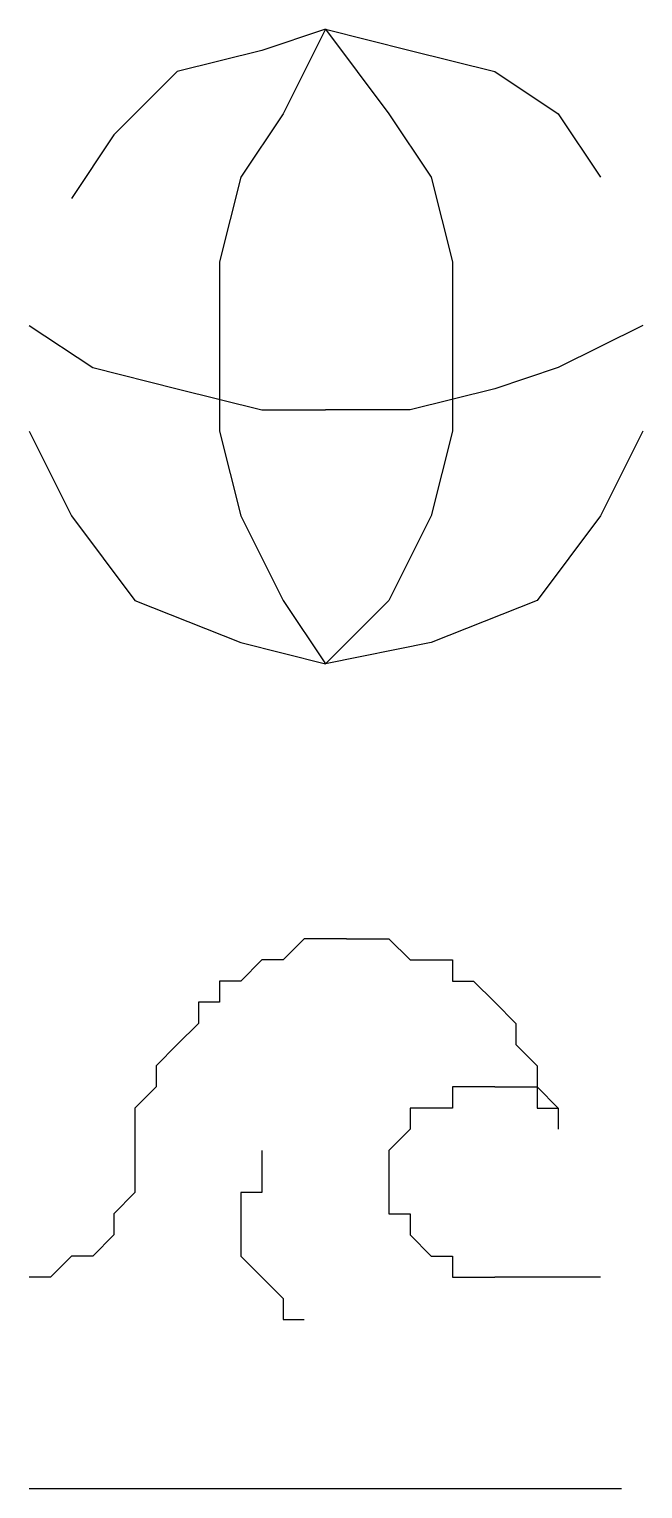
# Model space of a CAD drawing. Extents: x 0 to 594, y 0 to 420.
# Drawn here: x 421.2 to 424.1, y 62.2 to 69.1 of the extents above; entities that cross this region are included whole.
import ezdxf

# ---------------------------------------------------------------- set-up
doc = ezdxf.new("R2010")
doc.units = 0

msp = doc.modelspace()

# ---------------------------------------------------------------- linework, layer by layer
at = {"layer": 'GT_1', "flags": 128}
for points in [[(422.6, 69.1), (422.3, 69), (421.9, 68.9), (421.6, 68.6), (421.4, 68.3)], [(422.6, 69.1), (422.4, 68.7), (422.2, 68.4), (422.1, 68), (422.1, 67.6), (422.1, 67.2), (422.2, 66.8), (422.4, 66.4), (422.6, 66.1)], [(422.6, 69.1), (422.9, 68.7)], [(422.6, 69.1), (423, 69)], [(423, 69), (423.4, 68.9)], [(423.4, 68.9), (423.7, 68.7)], [(422.9, 68.7), (423.1, 68.4)], [(423.7, 68.7), (423.9, 68.4)], [(423.1, 68.4), (423.2, 68)], [(423.2, 68), (423.2, 67.6)], [(421.2, 67.7), (421.5, 67.5), (421.9, 67.4), (422.3, 67.3), (422.6, 67.3)], [(424.1, 67.7), (423.7, 67.5)], [(423.2, 67.6), (423.2, 67.2)], [(423.7, 67.5), (423.4, 67.4)], [(423.4, 67.4), (423, 67.3)], [(423, 67.3), (422.6, 67.3)], [(421.2, 67.2), (421.4, 66.8), (421.7, 66.4), (422.2, 66.2), (422.6, 66.1)], [(423.2, 67.2), (423.1, 66.8)], [(424.1, 67.2), (423.9, 66.8)], [(423.1, 66.8), (422.9, 66.4)], [(423.9, 66.8), (423.6, 66.4)], [(422.9, 66.4), (422.6, 66.1)], [(423.6, 66.4), (423.1, 66.2)], [(423.1, 66.2), (422.6, 66.1)], [(422.5, 64.8), (422.4, 64.7)], [(422.6, 64.8), (422.5, 64.8)], [(422.7, 64.8), (422.6, 64.8)], [(422.6, 64.8), (422.6, 64.8)], [(422.7, 64.8), (422.8, 64.8)], [(422.8, 64.8), (422.9, 64.8)], [(422.8, 64.8), (422.8, 64.8)], [(422.9, 64.8), (423, 64.7)], [(422.3, 64.7), (422.2, 64.6)], [(422.4, 64.7), (422.3, 64.7)], [(422.3, 64.7), (422.3, 64.7)], [(423, 64.7), (423.1, 64.7)], [(423.1, 64.7), (423.2, 64.7)], [(423.1, 64.7), (423.1, 64.7)], [(423.2, 64.7), (423.2, 64.6)], [(422.2, 64.6), (422.1, 64.6)], [(422.1, 64.6), (422.1, 64.5)], [(422.2, 64.6), (422.2, 64.6)], [(423.2, 64.6), (423.3, 64.6)], [(423.3, 64.6), (423.4, 64.5)], [(422.1, 64.5), (422, 64.5)], [(422, 64.5), (422, 64.4)], [(423.4, 64.5), (423.5, 64.4)], [(423.4, 64.5), (423.4, 64.5)], [(422, 64.4), (421.9, 64.3)], [(423.5, 64.4), (423.5, 64.3)], [(423.5, 64.4), (423.5, 64.4)], [(421.9, 64.3), (421.8, 64.2)], [(421.9, 64.3), (421.9, 64.3)], [(423.5, 64.3), (423.6, 64.2)], [(421.8, 64.2), (421.8, 64.2)], [(421.8, 64.2), (421.8, 64.1)], [(423.6, 64.2), (423.6, 64.1)], [(423.6, 64.2), (423.6, 64.2)], [(421.8, 64.1), (421.7, 64)], [(421.8, 64.1), (421.8, 64.1)], [(423.3, 64.1), (423.2, 64.1)], [(423.2, 64.1), (423.2, 64)], [(423.4, 64.1), (423.3, 64.1)], [(423.3, 64.1), (423.3, 64.1)], [(423.4, 64.1), (423.5, 64.1)], [(423.4, 64.1), (423.4, 64.1)], [(423.5, 64.1), (423.6, 64.1)], [(423.5, 64.1), (423.5, 64.1)], [(423.5, 64.1), (423.5, 64.1)], [(423.6, 64.1), (423.6, 64)], [(423.6, 64.1), (423.7, 64)], [(421.7, 64), (421.7, 63.9)], [(423.1, 64), (423, 64)], [(423, 64), (423, 63.9)], [(423.2, 64), (423.1, 64)], [(423.1, 64), (423.1, 64)], [(423.1, 64), (423.1, 64)], [(423.6, 64), (423.7, 64)], [(423.6, 64), (423.6, 64)], [(423.7, 64), (423.7, 63.9)], [(423.7, 64), (423.7, 63.9)], [(423.7, 64), (423.7, 64)], [(421.7, 63.9), (421.7, 63.8)], [(423, 63.9), (422.9, 63.8)], [(423, 63.9), (423, 63.9)], [(423, 63.9), (423, 63.9)], [(423.7, 63.9), (423.7, 63.9)], [(421.7, 63.8), (421.7, 63.7)], [(421.7, 63.8), (421.7, 63.8)], [(422.3, 63.8), (422.3, 63.7)], [(422.9, 63.8), (422.9, 63.8)], [(422.9, 63.8), (422.9, 63.7)], [(421.7, 63.7), (421.7, 63.6)], [(422.3, 63.7), (422.3, 63.6)], [(422.3, 63.7), (422.3, 63.7)], [(422.9, 63.7), (422.9, 63.7)], [(422.9, 63.7), (422.9, 63.6)], [(421.7, 63.6), (421.6, 63.5)], [(422.2, 63.6), (422.2, 63.5)], [(422.3, 63.6), (422.2, 63.6)], [(422.9, 63.6), (422.9, 63.6)], [(422.9, 63.6), (422.9, 63.5)], [(421.6, 63.5), (421.6, 63.5)], [(421.6, 63.5), (421.6, 63.4)], [(422.2, 63.5), (422.2, 63.4)], [(422.2, 63.5), (422.2, 63.5)], [(422.9, 63.5), (423, 63.5)], [(423, 63.5), (423, 63.5)], [(423, 63.5), (423, 63.4)], [(421.6, 63.4), (421.5, 63.3)], [(422.2, 63.4), (422.2, 63.3)], [(422.2, 63.4), (422.2, 63.4)], [(423, 63.4), (423, 63.4)], [(423, 63.4), (423.1, 63.3)], [(421.4, 63.3), (421.3, 63.2)], [(421.5, 63.3), (421.4, 63.3)], [(421.4, 63.3), (421.4, 63.3)], [(421.5, 63.3), (421.5, 63.3)], [(422.2, 63.3), (422.3, 63.2)], [(422.2, 63.3), (422.2, 63.3)], [(423.1, 63.3), (423.1, 63.3)], [(423.1, 63.3), (423.1, 63.3)], [(423.1, 63.3), (423.2, 63.3)], [(423.2, 63.3), (423.2, 63.2)], [(421.3, 63.2), (421.2, 63.2)], [(422.3, 63.2), (422.4, 63.1)], [(422.3, 63.2), (422.3, 63.2)], [(422.3, 63.2), (422.3, 63.2)], [(423.2, 63.2), (423.2, 63.2)], [(423.2, 63.2), (423.3, 63.2)], [(423.3, 63.2), (423.3, 63.2)], [(423.3, 63.2), (423.4, 63.2)], [(423.4, 63.2), (423.4, 63.2)], [(423.5, 63.2), (423.4, 63.2)], [(423.5, 63.2), (423.5, 63.2)], [(423.6, 63.2), (423.5, 63.2)], [(423.6, 63.2), (423.6, 63.2)], [(423.6, 63.2), (423.6, 63.2)], [(423.7, 63.2), (423.6, 63.2)], [(423.8, 63.2), (423.7, 63.2)], [(423.7, 63.2), (423.7, 63.2)], [(423.8, 63.2), (423.8, 63.2)], [(423.9, 63.2), (423.8, 63.2)], [(423.9, 63.2), (423.9, 63.2)], [(422.4, 63.1), (422.4, 63)], [(422.4, 63.1), (422.4, 63.1)], [(422.4, 63), (422.5, 63)], [(424, 62.2), (421.2, 62.2)]]:
    msp.add_lwpolyline(points, dxfattribs=at)

doc.saveas('drawing.dxf')
